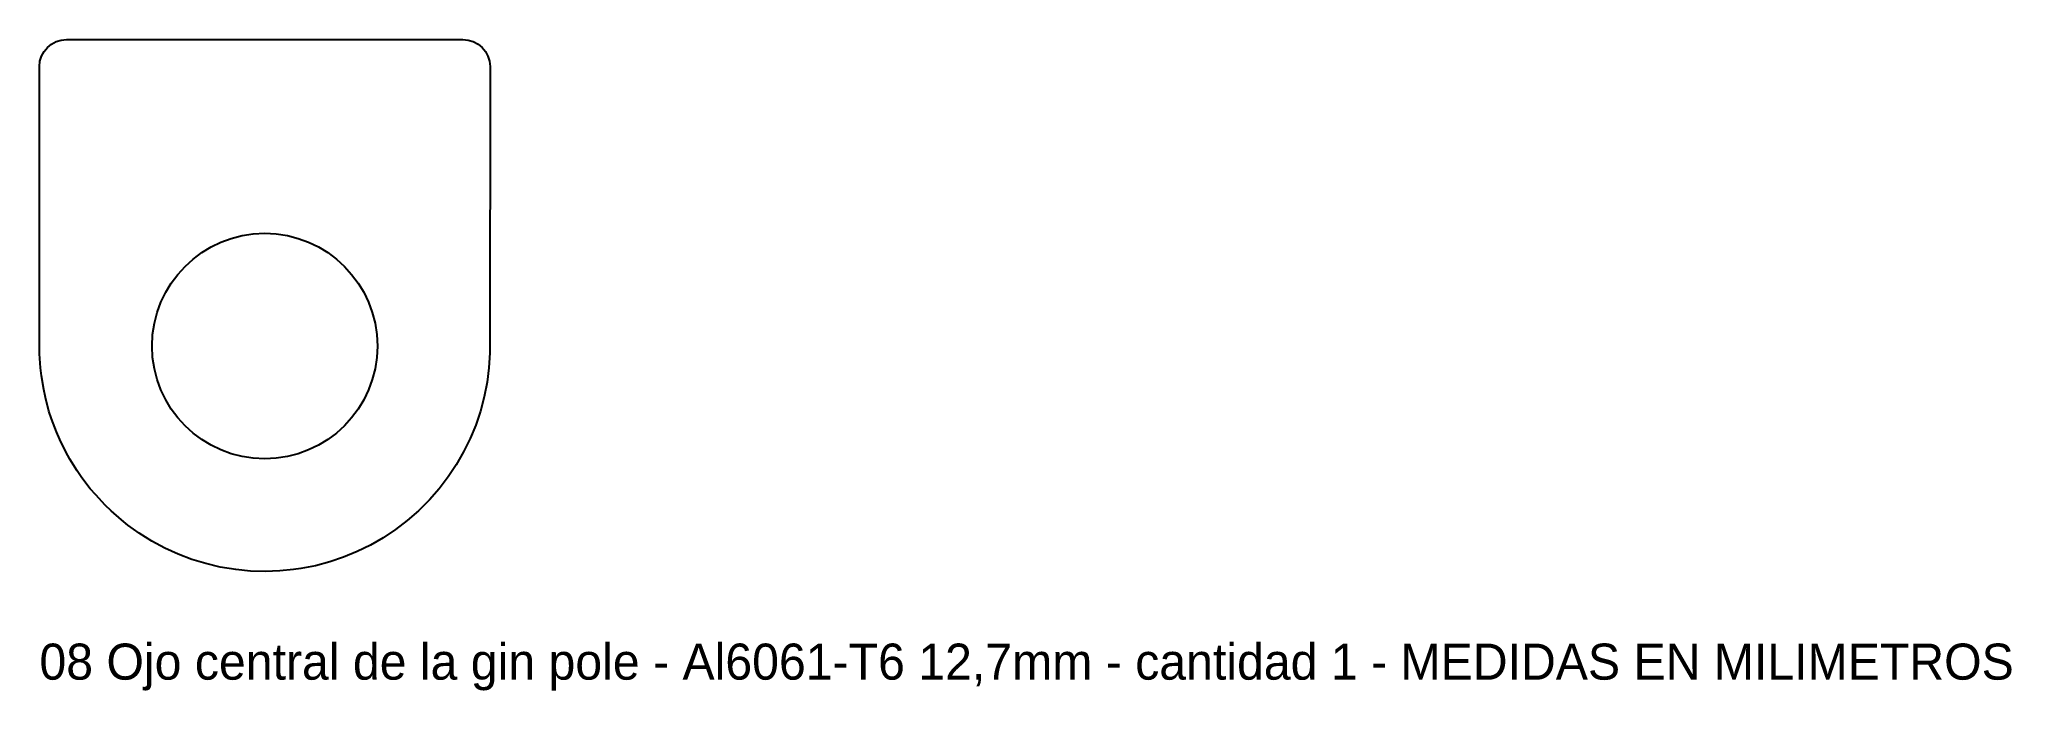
# Model space of a CAD drawing. Header units: millimetres. Extents: x -25 to 194, y -62 to 10.
import ezdxf

# ---------------------------------------------------------------- set-up
doc = ezdxf.new("R2010")
doc.units = ezdxf.units.MM
doc.layers.add('CORTE', color=1, linetype='Continuous')
doc.layers.add('NOTAS', color=3, linetype='Continuous')

msp = doc.modelspace()

# ---------------------------------------------------------------- linework, layer by layer
at = {"layer": 'CORTE'}
msp.add_lwpolyline([(24.99, -24.77), (24.88, -26.4), (24.67, -28.02), (24.36, -29.63), (23.94, -31.21), (23.41, -32.76), (22.79, -34.27), (22.07, -35.74), (21.26, -37.16), (20.35, -38.52), (19.36, -39.82), (18.28, -41.05), (17.05, -42.28), (15.82, -43.36), (14.52, -44.35), (13.16, -45.26), (11.74, -46.07), (10.27, -46.79), (8.76, -47.41), (7.21, -47.94), (5.63, -48.36), (4.02, -48.67), (3.21, -48.79), (1.68, -48.94), (0.05, -49), (-1.59, -48.95), (-3.21, -48.79), (-4.93, -48.51), (-6.52, -48.13), (-8.08, -47.66), (-9.61, -47.08), (-11.1, -46.4), (-12.54, -45.63), (-13.93, -44.76), (-15.18, -43.86), (-15.9, -43.29), (-17.05, -42.28), (-17.71, -41.64), (-18.76, -40.52), (-19.36, -39.82), (-20.29, -38.6), (-20.81, -37.85), (-21.63, -36.54), (-22.07, -35.74), (-22.75, -34.36), (-23.12, -33.52), (-23.66, -32.08), (-23.94, -31.21), (-24.33, -29.72), (-24.53, -28.83), (-24.78, -27.31), (-24.88, -26.4), (-24.98, -24.87), (-25, -24.02), (-25, 7), (-24.94, 7.59), (-24.77, 8.15), (-24.49, 8.67), (-24.12, 9.12), (-23.67, 9.49), (-23.15, 9.77), (-22.59, 9.94), (-22, 10), (22, 10), (22.59, 9.94), (23.15, 9.77), (23.67, 9.49), (24.12, 9.12), (24.49, 8.67), (24.77, 8.15), (24.94, 7.59), (25, 7), (24.99, -24.77)], close=True, dxfattribs=at)
msp.add_circle((0, -24), 12.5, dxfattribs=at)

# ---------------------------------------------------------------- texts
at = {"layer": 'NOTAS'}
msp.add_text('08 Ojo central de la gin pole - Al6061-T6 12,7mm - cantidad 1 - MEDIDAS EN MILIMETROS', height=4, dxfattribs=at).set_placement((-25, -61))

doc.saveas('drawing.dxf')
